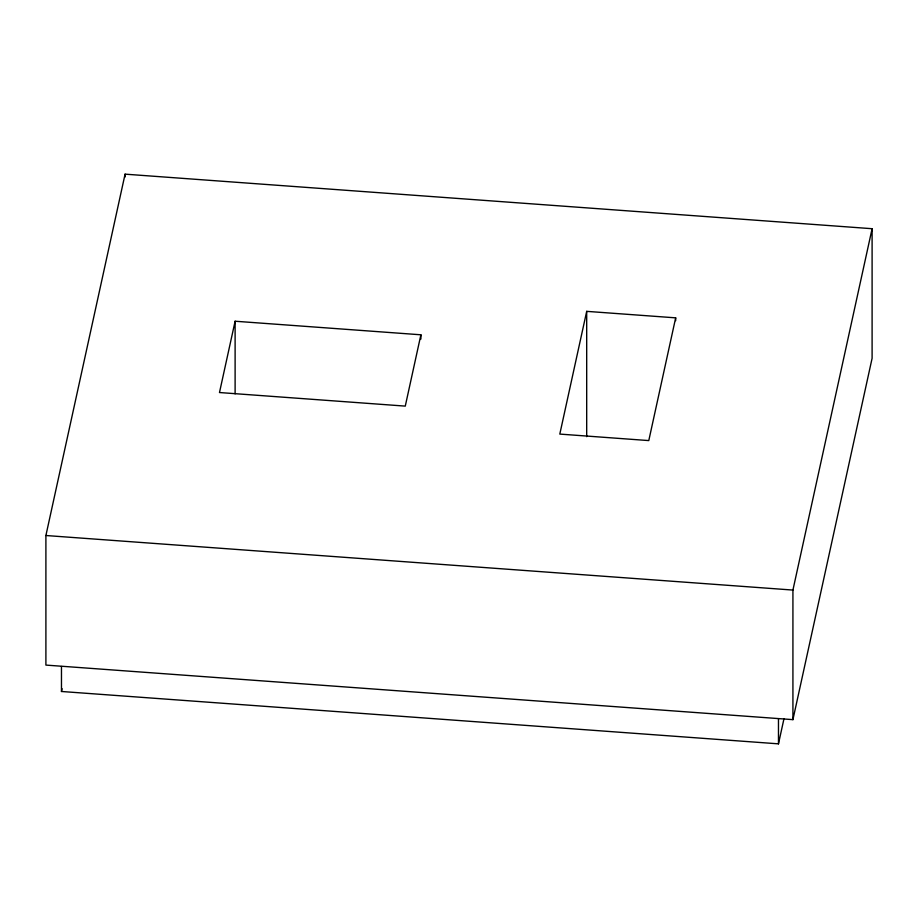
<?xml version="1.0" encoding="UTF-8"?>
<svg xmlns="http://www.w3.org/2000/svg" width="918" height="918" viewBox="0 0 918 918"><rect width="100%" height="100%" fill="white"/><g stroke="black" fill="none" stroke-linecap="round" stroke-linejoin="round"><path stroke-width="1.38" d="M45.9 535.515L125.078 174.156L872.1 228.708L872.1 358.284L792.923 719.643L45.9 665.091L45.9 535.515L792.923 590.067L872.1 228.708M783.961 718.794L778.475 743.844L61.472 691.484L62.091 688.695M235.111 321.231L219.482 392.537L405.274 406.112L420.892 334.795L235.111 321.231L235.111 393.845M586.694 311.351L559.808 434.088L648.785 440.583L675.671 317.846L586.694 311.351L586.694 436.647M792.923 590.067L792.923 719.643M778.475 718.874L778.475 743.844M675.671 317.846L675.671 320.692M420.892 334.795L420.892 339.075M125.078 174.156L125.078 177.002M61.472 666.502L61.472 691.484"/></g></svg>
